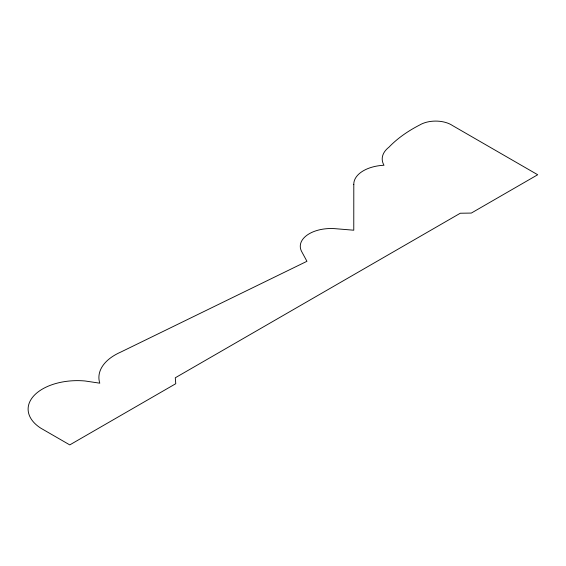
<?xml version="1.0" encoding="UTF-8"?>
<svg xmlns="http://www.w3.org/2000/svg" width="566" height="566" viewBox="0 0 566 566"><rect width="100%" height="100%" fill="white"/><g stroke="black" fill="none" stroke-linecap="round" stroke-linejoin="round"><path stroke-width="0.85" d="M353.8 184.587L353.771 230.213L334.563 228.636A30.762 17.765 0 0 0 301.614 251.453L306.942 261.301L120.664 352.13A55.22 31.88 0 0 0 99.786 383.182L84.971 380.968A49.32 28.477 0 0 0 34.038 395.584A49.32 28.477 0 0 0 40.83 428.193L69.774 444.897L175.764 383.706L175.283 377.784L460.292 213.233L471.315 213.071L537.7 174.745L452.63 125.624A22.23 12.834 0 0 0 419.696 125.001A145.533 84.023 0 0 0 388.948 147.188A34.186 19.739 0 0 0 383.996 165.251A32.87 18.975 0 0 0 353.8 184.587"/></g></svg>
